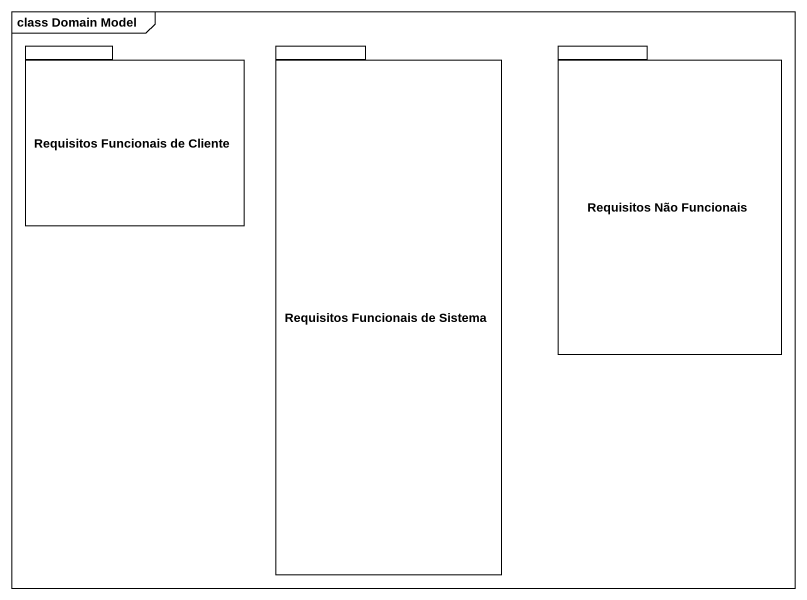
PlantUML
@startuml
mainframe class Domain Model
package "Requisitos Funcionais de Cliente" as Requisitos_Funcionais_de {
}
package "Requisitos Funcionais de Sistema" as Requisitos_Funcionais_de_2 {
}
package "Requisitos Não Funcionais" as Requisitos_Não_Funcionais {
}
@enduml
